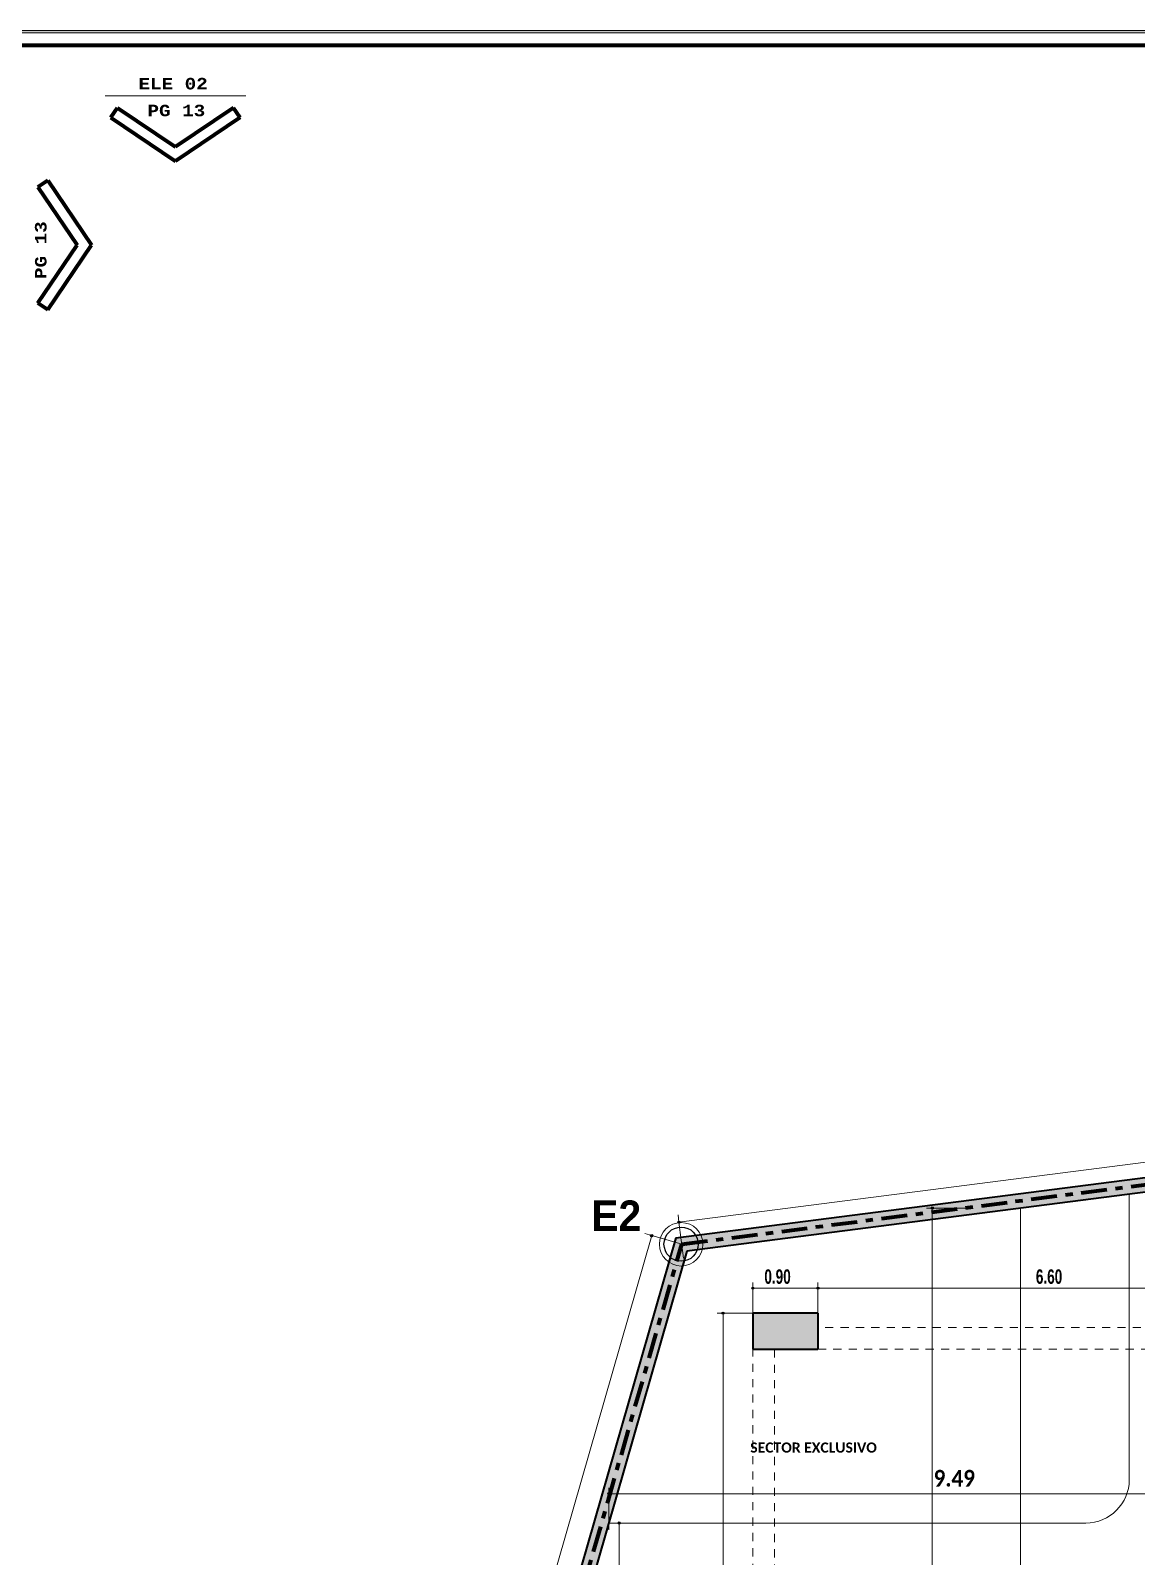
# Model space of a CAD drawing. Header units: metres. Extents: x -144 to 1000, y -717 to 29.
# Drawn here: x 305.72 to 321, y -551.54 to -530.45 of the extents above; entities that cross this region are included whole.
import ezdxf

# ---------------------------------------------------------------- set-up
doc = ezdxf.new("R2010")
doc.units = ezdxf.units.M
doc.linetypes.add('basculante modificado', pattern=[0.18, 0.1125, -0.0675])
doc.linetypes.add('Dash Dot 3_16_', pattern=[0.595313, 0.357187, -0.119063, 0, -0.119063])
doc.layers.get('0').update_dxf_attribs({"color": 1})
for name, color, linetype, lineweight in [('A-ANNO-DIMS', 1, 'Continuous', 9), ('A-DETL', 1, 'Continuous', 9), ('A-DETL-THIN', 1, 'Continuous', 9), ('A-FLOR', 2, 'Continuous', 9), ('A-WALL', 4, 'Continuous', 9), ('G-ANNO-TEXT', 2, 'Continuous', 9), ('G-ANNO-TTLB', 3, 'Continuous', 18), ('G-ANNO-TTLB-WIDE', 1, 'Continuous', 70), ('G-IMPT', 1, 'Continuous', 9), ('S-COLS', 7, 'Continuous', 9)]:
    doc.layers.add(name, color=color, linetype=linetype, lineweight=lineweight)
doc.layers.add('A-WALL-PATT', color=7, linetype='Continuous', lineweight=35, true_color=0x9c9c9c)
doc.styles.add('Britannic Bold_B_1', font='', dxfattribs={"width": 0.7, "height": 0.4})
doc.styles.add('Britannic Bold_B_3', font='', dxfattribs={"width": 0.7})
doc.styles.add('Calibri_B_3', font='calibrib.ttf', dxfattribs={"height": 0.15})
doc.styles.add('Calibri_B_6', font='calibrib.ttf', dxfattribs={"width": 0.9})
doc.styles.add('Courier New_B_2', font='courbd.ttf', dxfattribs={"height": 0.0016})
doc.styles.get('Britannic Bold_B_1').set_extended_font_data('Britannic Bold', bold=True)
doc.styles.get('Britannic Bold_B_3').set_extended_font_data('Britannic Bold', bold=True)

# ---------------------------------------------------------------- blocks, each defined once
blk = doc.blocks.new('tarjeta de nathalie 00')
at = {"layer": 'G-IMPT', "lineweight": 9}
h = blk.add_hatch(color=3, dxfattribs=at)
h.paths.add_polyline_path([(-145.23888, -717.38489), (-145.21019, -717.38489), (-145.21019, -716.89355), (-145.21019, -716.79934), (-145.23888, -716.79934), (-145.23888, -716.89379)])
h.paths.add_polyline_path([(-145.20996, -716.7991), (-145.20996, -717.3851), (-145.2392, -717.3851), (-145.2392, -716.7991)])
h.paths.add_polyline_path([(-145.23902, -717.3868), (-145.20826, -717.3868), (-145.20826, -716.7974), (-145.2392, -716.7974), (-146.09866, -716.7974), (-146.09866, -717.3868)])
h.paths.add_polyline_path([(-145.20795, -716.79707), (-145.20795, -717.3871), (-146.09898, -717.3871), (-146.09898, -716.79707)])
at = {"layer": 'G-ANNO-TTLB', "color": 3}
for p, q in [((-145.20795, -716.79707), (-146.09898, -716.79707)), ((-145.20795, -716.79707), (-146.09898, -716.79707)), ((-146.09866, -716.7974), (-145.2392, -716.7974))]:
    blk.add_line(p, q, dxfattribs=at)
at = {"layer": 'G-ANNO-TTLB-WIDE', "color": 3}
blk.add_line((-146.09696, -716.7991), (-145.20996, -716.7991), dxfattribs=at)
blk = doc.blocks.new('A$C4d52d4f2')
blk.add_circle((-0.30664, -0.16869), 0.00238)
at = {"layer": 'A-DETL', "color": 7, "lineweight": 100}
for p, q in [((-0.38587, -0.01215), (-0.38494, -0.01078)), ((-0.38587, -0.01215), (-0.37688, -0.01821)), ((-0.38494, -0.01078), (-0.37688, -0.01621)), ((-0.36882, -0.01078), (-0.37688, -0.01621)), ((-0.36789, -0.01215), (-0.37688, -0.01821)), ((-0.36789, -0.01215), (-0.36882, -0.01078)), ((-0.39461, -0.02089), (-0.39598, -0.02181)), ((-0.39461, -0.02089), (-0.38855, -0.02987)), ((-0.39598, -0.02181), (-0.39054, -0.02987)), ((-0.39598, -0.03794), (-0.39054, -0.02987)), ((-0.39461, -0.03886), (-0.38855, -0.02987)), ((-0.39461, -0.03886), (-0.39598, -0.03794))]:
    blk.add_line(p, q, dxfattribs=at)
at = {"layer": 'A-DETL-THIN', "lineweight": 18}
blk.add_line((-0.36709, -0.00914), (-0.38667, -0.00914), dxfattribs=at)
at = {"layer": 'G-ANNO-TEXT', "char_height": 0.0016, "attachment_point": 1, "style": 'Courier New_B_2'}
for s, insert, width in [('ELE 02', (-0.38202, -0.00663), 0.0125063), ('PG 13', (-0.38077, -0.01036), 0.0104219)]:
    blk.add_mtext(s, dxfattribs=dict(at, insert=insert, width=width))
at = {"layer": 'G-ANNO-TEXT', "insert": (-0.3964, -0.03458), "char_height": 0.0016, "width": 0.0104219, "attachment_point": 1, "rotation": 90, "style": 'Courier New_B_2'}
blk.add_mtext('PG 13', dxfattribs=at)
blk = doc.blocks.new('R')
at = {"layer": 'A-ANNO-DIMS', "lineweight": 25, "true_color": 0x004080}
h = blk.add_hatch(color=156, dxfattribs=at)
edge = h.paths.add_edge_path()
edge.add_arc((311.947, -483.757), 0.015, 0, 360)
at = {"layer": 'A-ANNO-DIMS', "lineweight": 25, "true_color": 0x0000ff}
h = blk.add_hatch(color=5, dxfattribs=at)
edge = h.paths.add_edge_path()
edge.add_arc((308.448, -483.952), 0.015, 0, 360)
h = blk.add_hatch(color=5, dxfattribs=at)
edge = h.paths.add_edge_path()
edge.add_arc((308.072, -484.138), 0.015, 0, 360)
at = {"layer": 'A-ANNO-DIMS', "lineweight": 25, "true_color": 0x00592d}
h = blk.add_hatch(color=118, dxfattribs=at)
edge = h.paths.add_edge_path()
edge.add_arc((309.468, -484.864), 0.015, 0, 360)
h = blk.add_hatch(color=118, dxfattribs=at)
edge = h.paths.add_edge_path()
edge.add_arc((310.368, -484.864), 0.015, 0, 360)
h = blk.add_hatch(color=118, dxfattribs=at)
edge = h.paths.add_edge_path()
edge.add_arc((310.368, -484.864), 0.015, 0, 360)
h = blk.add_hatch(color=118, dxfattribs=at)
edge = h.paths.add_edge_path()
edge.add_arc((309.058, -485.209), 0.015, 0, 360)
at = {"layer": 'A-ANNO-DIMS', "lineweight": 25, "true_color": 0x004080}
h = blk.add_hatch(color=156, dxfattribs=at)
edge = h.paths.add_edge_path()
edge.add_arc((307.479, -487.704), 0.015, 0, 360)
h = blk.add_hatch(color=156, dxfattribs=at)
edge = h.paths.add_edge_path()
edge.add_arc((307.623, -488.109), 0.015, 0, 360)
at = {"layer": 'A-WALL-PATT', "true_color": 0x747474}
for points in [[(308.343, -484.378), (317.835, -483.157), (317.81, -482.958), (308.403, -484.169), (308.351, -484.351)], [(304.164, -499.643), (308.559, -484.351), (308.343, -484.378), (303.956, -499.643)]]:
    blk.add_hatch(color=8, dxfattribs=at).paths.add_polyline_path(points)
at = {"layer": 'S-COLS', "true_color": 0x5b5b5b}
h = blk.add_hatch(color=251, dxfattribs=at)
h.paths.add_polyline_path([(327.568, -505.159), (327.568, -504.259), (327.068, -504.259), (327.068, -505.159)])
h.paths.add_polyline_path([(327.168, -497.459), (327.568, -497.458), (327.568, -496.759), (327.168, -496.759), (327.168, -497.458)])
h.paths.add_polyline_path([(313.168, -497.459), (313.371, -497.458), (313.371, -494.309), (313.168, -494.309), (313.168, -497.459)])
h.paths.add_polyline_path([(309.768, -497.459), (309.768, -496.759), (309.268, -496.759), (309.268, -497.459)])
h.paths.add_polyline_path([(309.768, -495.009), (309.768, -494.308), (309.268, -494.308), (309.268, -495.009)])
h.paths.add_polyline_path([(327.168, -495.009), (327.568, -495.009), (327.568, -494.308), (327.168, -494.308)])
h.paths.add_polyline_path([(327.568, -486.309), (327.568, -485.409), (327.068, -485.409), (327.068, -486.309), (327.498, -486.309)])
h.paths.add_polyline_path([(317.468, -486.309), (317.468, -485.409), (316.968, -485.409), (316.968, -486.309), (317.33, -486.309)])
h.paths.add_polyline_path([(310.368, -485.709), (310.368, -485.209), (309.468, -485.209), (309.468, -485.709)])
at = {"layer": 'A-ANNO-DIMS', "color": 5, "true_color": 0x0000ff}
for p, q in [((308.448, -483.952), (329.924, -481.188)), ((308.448, -483.952), (308.436, -483.853)), ((308.448, -483.952), (308.512, -484.448)), ((301.092, -508.43), (308.072, -484.138)), ((308.072, -484.138), (307.976, -484.11)), ((308.072, -484.138), (308.553, -484.276))]:
    blk.add_line(p, q, dxfattribs=at)
at = {"layer": 'A-ANNO-DIMS', "color": 156, "true_color": 0x004080}
for p, q in [((311.947, -483.757), (311.867, -483.757)), ((311.947, -483.757), (311.947, -494.308)), ((311.947, -483.757), (312.447, -483.757)), ((307.479, -487.704), (307.479, -487.624)), ((307.479, -487.704), (316.968, -487.704)), ((307.479, -487.704), (307.479, -488.204)), ((307.623, -488.109), (307.543, -488.109)), ((307.623, -488.109), (307.623, -494.308)), ((307.623, -488.109), (308.123, -488.109))]:
    blk.add_line(p, q, dxfattribs=at)
at = {"layer": 'A-ANNO-DIMS', "color": 118, "true_color": 0x00592d}
for p, q in [((309.468, -484.864), (309.468, -484.784)), ((309.468, -484.864), (310.368, -484.864)), ((309.468, -484.864), (309.468, -485.364)), ((310.368, -484.864), (310.368, -484.784)), ((310.368, -484.864), (310.368, -484.784)), ((310.368, -484.864), (310.368, -485.364)), ((310.368, -484.864), (316.968, -484.864)), ((310.368, -484.864), (310.368, -485.364)), ((309.058, -485.209), (308.978, -485.209)), ((309.058, -485.209), (309.058, -494.308)), ((309.058, -485.209), (309.558, -485.209))]:
    blk.add_line(p, q, dxfattribs=at)
at = {"layer": 'A-ANNO-DIMS', "color": 156, "lineweight": 25, "true_color": 0x004080}
for centre in [(311.947, -483.757), (307.479, -487.704), (307.623, -488.109)]:
    blk.add_circle(centre, 0.015, dxfattribs=at)
at = {"layer": 'A-ANNO-DIMS', "color": 5, "lineweight": 25, "true_color": 0x0000ff}
for centre in [(308.448, -483.952), (308.072, -484.138)]:
    blk.add_circle(centre, 0.015, dxfattribs=at)
at = {"layer": 'A-ANNO-DIMS', "color": 118, "lineweight": 25, "true_color": 0x00592d}
for centre in [(309.468, -484.864), (310.368, -484.864), (310.368, -484.864), (309.058, -485.209)]:
    blk.add_circle(centre, 0.015, dxfattribs=at)
at = {"layer": 'A-DETL', "color": 7, "linetype": 'Dash Dot 3_16_', "lineweight": 70}
for p, q in [((308.488, -484.257), (329.963, -481.494)), ((301.507, -508.549), (308.488, -484.257))]:
    blk.add_line(p, q, dxfattribs=at)
at = {"layer": 'A-DETL', "color": 7, "linetype": 'basculante modificado'}
for p, q in [((316.955, -485.409), (310.368, -485.409)), ((309.468, -494.308), (309.468, -485.709)), ((309.768, -485.709), (309.768, -494.309)), ((310.368, -485.709), (316.955, -485.709))]:
    blk.add_line(p, q, dxfattribs=at)
at = {"layer": 'A-DETL-THIN'}
for p, q in [((314.668, -483.564), (308.559, -484.351)), ((314.668, -487.509), (314.668, -483.564)), ((308.559, -484.351), (307.479, -488.109)), ((309.468, -485.709), (309.468, -485.209)), ((309.468, -485.209), (310.368, -485.209)), ((310.368, -485.209), (310.368, -485.709)), ((310.368, -485.709), (309.468, -485.709)), ((307.479, -488.109), (314.068, -488.109))]:
    blk.add_line(p, q, dxfattribs=at)
blk.add_circle((308.48, -484.258), 0.3, dxfattribs=at)
blk.add_arc((314.068, -487.509), 0.6, 270, 0, dxfattribs=at)
at = {"layer": 'A-FLOR'}
blk.add_line((313.168, -494.308), (313.168, -483.757), dxfattribs=at)
at = {"layer": 'A-WALL', "lineweight": 35}
for p, q in [((308.403, -484.169), (317.81, -482.958)), ((317.835, -483.157), (308.559, -484.351)), ((308.403, -484.169), (303.956, -499.643)), ((308.559, -484.351), (304.164, -499.643))]:
    blk.add_line(p, q, dxfattribs=at)
at = {"layer": 'S-COLS', "lineweight": 35}
for p, q in [((310.368, -485.209), (309.468, -485.209)), ((309.468, -485.209), (309.468, -485.709)), ((310.368, -485.209), (310.368, -485.709)), ((309.468, -485.709), (310.368, -485.709))]:
    blk.add_line(p, q, dxfattribs=at)
at = {"layer": 'A-ANNO-DIMS', "color": 118, "true_color": 0x00592d, "char_height": 0.2, "width": 0.69614, "attachment_point": 1, "line_spacing_factor": 1.000203, "style": 'Britannic Bold_B_3'}
for s, insert in [('0.90', (309.628, -484.604)), ('6.60', (313.378, -484.604))]:
    blk.add_mtext(s, dxfattribs=dict(at, insert=insert))
at = {"layer": 'A-ANNO-DIMS', "color": 156, "true_color": 0x004080, "insert": (311.966, -487.375), "char_height": 0.23, "width": 0.61793, "attachment_point": 1, "line_spacing_factor": 1.158048, "style": 'Calibri_B_6'}
blk.add_mtext('9.49', dxfattribs=at)
at = {"layer": 'G-ANNO-TEXT'}
for s, height, style, p in [('E2', 0.42, 'Britannic Bold_B_1', (307.239, -484.072)), ('SECTOR EXCLUSIVO', 0.14, 'Calibri_B_3', (309.433, -487.136))]:
    blk.add_text(s, height=height, dxfattribs=dict(at, style=style)).set_placement(p)

msp = doc.modelspace()

# ---------------------------------------------------------------- block references
at = {"xscale": 99.43160266323505, "yscale": 99.43160266323505, "zscale": 99.43160266323505}
msp.add_blockref('tarjeta de nathalie 00', (14783.456, 70741.827), dxfattribs=at)

# ---------------------------------------------------------------- next in the draw order: block references
at = {"xscale": 99.43160273753426, "yscale": 99.43160273753426, "zscale": 99.43160273753426}
msp.add_blockref('A$C4d52d4f2', (345.197, -530.45), dxfattribs=at)
at = {"color": 3}
msp.add_blockref('R', (6.229, -62.967), dxfattribs=at)

doc.saveas('drawing.dxf')
